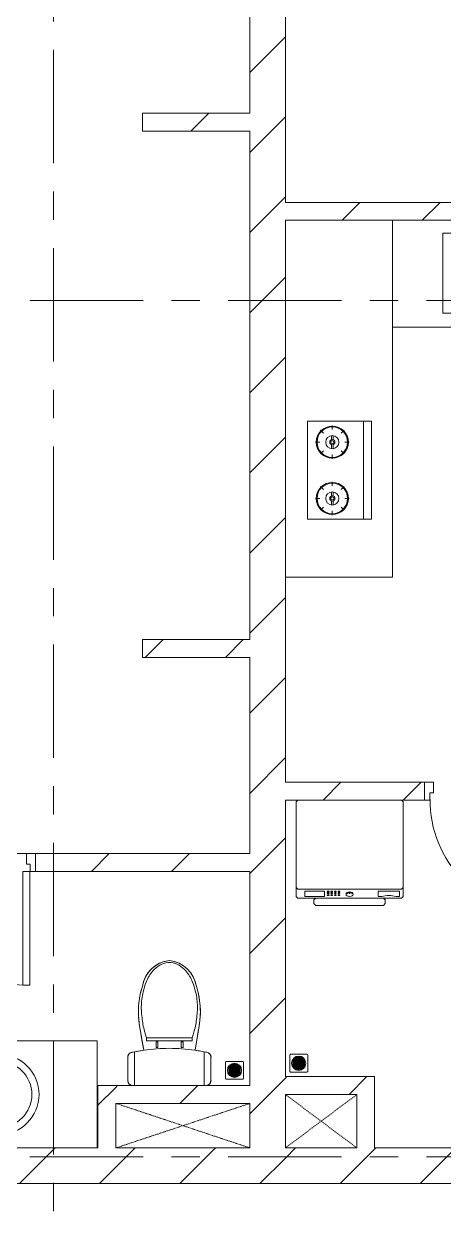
# Model space of a CAD drawing. Header units: millimetres. Extents: x -20144 to 117103, y -11426 to 48263.
# Drawn here: x 98886 to 101239, y 32568 to 39300 of the extents above; entities that cross this region are included whole.
import ezdxf

# ---------------------------------------------------------------- set-up
doc = ezdxf.new("R2010")
doc.units = ezdxf.units.MM
doc.linetypes.add('Dash_2_', pattern=[6.35, 3.175, -3.175])
doc.linetypes.add('Grid Line', pattern=[22.225, 12.7, -3.175, 3.175, -3.175])
for name, color, linetype, lineweight in [('A-DETL-GENF', 31, 'Continuous', 5), ('A-DETL-GENF-HDLN', 161, 'Dash_2_', 5), ('CUA', 31, 'Continuous', 9), ('HATCH-TUONG', 152, 'Continuous', 9), ('NET-CAT', 3, 'Continuous', 9), ('NET-THAY', 2, 'Continuous', 15), ('THIET BI', 44, 'Continuous', 5), ('THIET-BI', 44, 'Continuous', 5), ('TRUC', 225, 'Continuous', 5)]:
    doc.layers.add(name, color=color, linetype=linetype, lineweight=lineweight)
pattern_1 = [(45, (71000, 0), (-224.5064, 224.5064), [])]

# ---------------------------------------------------------------- blocks, each defined once
blk = doc.blocks.new('X-BEP - X-BEP-484492-MẶT BẰNG TẦNG 23')
at = {"layer": 'THIET BI'}
for p, q in [((0, 0), (0, -600)), ((0, -600), (0, 0)), ((2500, -600), (2500, 0)), ((2500, 0), (2500, -600)), ((281.5, -71.5), (281.5, -521.5)), ((1081.5, -71.5), (281.5, -71.5)), ((381.5, -121.5), (681.5, -121.5)), ((981.5, -121.5), (831.5, -121.5)), ((1081.5, -521.5), (1081.5, -71.5)), ((331.5, -421.5), (331.5, -171.5)), ((731.5, -171.5), (731.5, -421.5)), ((781.5, -171.5), (781.5, -421.5)), ((1031.5, -421.5), (1031.5, -171.5)), ((281.5, -521.5), (1081.5, -521.5)), ((681.5, -471.5), (381.5, -471.5)), ((831.5, -471.5), (981.5, -471.5)), ((0, -600), (2500, -600)), ((2500, -600), (0, -600))]:
    blk.add_line(p, q, dxfattribs=at)
for centre in [(669, -311.5), (844, -311.5)]:
    blk.add_circle(centre, 25, dxfattribs=at)
for centre, start, end in [((381.5, -171.5), 90, 180), ((681.5, -171.5), 360, 90), ((831.5, -171.5), 90, 180), ((981.5, -171.5), 360, 90), ((381.5, -421.5), 180, 270), ((681.5, -421.5), 270, 0), ((831.5, -421.5), 180, 270), ((981.5, -421.5), 270, 0)]:
    blk.add_arc(centre, 50, start, end, dxfattribs=at)
blk = doc.blocks.new('X-BEP - X-BEP-484346-MẶT BẰNG TẦNG 23')
at = {"layer": 'THIET BI'}
for p, q in [((2000, 0), (0.1, 0)), ((0.1, 0), (2000, 0)), ((2000, -600), (2000, 0)), ((2000, 0), (2000, -600)), ((1126.9, -117.4), (1676, -117.4)), ((1126.9, -475.7), (1126.9, -117.4)), ((1676, -117.4), (1676, -475.7)), ((1676, -162.4), (1126.9, -162.4)), ((1243.7, -266.8), (1243.7, -243.3)), ((1559.2, -266.8), (1559.2, -243.3)), ((1194.1, -287.3), (1177.5, -270.7)), ((1229.6, -332.9), (1207.1, -332.9)), ((1257.9, -332.9), (1280.4, -332.9)), ((1293.4, -287.3), (1309.9, -270.7)), ((1509.6, -287.3), (1493, -270.7)), ((1545, -332.9), (1522.5, -332.9)), ((1573.3, -332.9), (1595.8, -332.9)), ((1608.8, -287.3), (1625.4, -270.7)), ((1173.6, -336.9), (1150.1, -336.9)), ((1194.1, -386.6), (1177.5, -403.1)), ((1229.6, -341), (1207.1, -341)), ((1257.9, -341), (1280.4, -341)), ((1293.4, -386.6), (1309.9, -403.1)), ((1313.9, -336.9), (1337.3, -336.9)), ((1489, -336.9), (1465.6, -336.9)), ((1509.6, -386.6), (1493, -403.1)), ((1545, -341), (1522.5, -341)), ((1573.3, -341), (1595.8, -341)), ((1608.8, -386.6), (1625.4, -403.1)), ((1629.4, -336.9), (1652.8, -336.9)), ((1243.7, -407.1), (1243.7, -430.5)), ((1559.2, -407.1), (1559.2, -430.5)), ((1676, -475.7), (1126.9, -475.7))]:
    blk.add_line(p, q, dxfattribs=at)
for centre, radius in [((1243.7, -336.9), 90), ((1243.7, -336.9), 85.5), ((1559.2, -336.9), 90), ((1559.2, -336.9), 85.5), ((1243.7, -336.9), 36.9), ((1243.7, -336.9), 14.7), ((1243.7, -336.9), 8.24), ((1559.2, -336.9), 36.9), ((1559.2, -336.9), 14.7), ((1559.2, -336.9), 8.24)]:
    blk.add_circle(centre, radius, dxfattribs=at)
blk = doc.blocks.new('CUA WC - Type 1-374153-MẶT BẰNG TẦNG 23')
at = {"layer": 'CUA'}
for p, q in [((-217.5, 690.3), (-177.5, 690.3)), ((-217.5, 52.3), (-217.5, 690.3)), ((-177.5, 690.3), (-177.5, 52.3)), ((-177.5, 52.3), (-217.5, 52.3))]:
    blk.add_line(p, q, dxfattribs=at)
at = {"layer": 'CUA', "lineweight": 5}
for p, q in [((-218.5, 52.3), (-248.5, 52.3)), ((-248.5, 52.3), (-248.5, -47.7)), ((-218.5, 11.3), (-218.5, 52.3)), ((-198.5, 11.3), (-218.5, 11.3)), ((-198.5, -47.7), (-198.5, 11.3)), ((421.5, 11.3), (401.5, 11.3)), ((401.5, 11.3), (401.5, -47.7)), ((451.5, 52.3), (421.5, 52.3)), ((421.5, 52.3), (421.5, 11.3)), ((451.5, -47.7), (451.5, 52.3)), ((-248.5, -47.7), (-198.5, -47.7)), ((401.5, -47.7), (451.5, -47.7))]:
    blk.add_line(p, q, dxfattribs=at)
blk.add_arc((-217.5, 52.3), 638, 359.5, 90, dxfattribs=at)
blk = doc.blocks.new('X-MAY GIAT - X-MAY GIAT-397309-MẶT BẰNG TẦNG 23')
at = {"layer": 'THIET BI'}
for p, q in [((-290, 0), (-300, -10)), ((-300, -10), (-290, 0)), ((300, -10), (290, 0)), ((290, 0), (300, -10)), ((-300, -10), (-300, -540)), ((-300, -540), (-300, -10)), ((300, -540), (300, -10)), ((300, -10), (300, -540)), ((-300, -490), (-290, -500)), ((-290, -500), (290, -500)), ((-250, -510), (-250, -540)), ((-140, -510), (-250, -510)), ((-140, -540), (-140, -510)), ((-20, -530), (-20, -525)), ((0, -520), (0, -525)), ((20, -530), (20, -525)), ((160, -510), (280, -510)), ((160, -540), (160, -510)), ((280, -510), (280, -540)), ((290, -500), (300, -490)), ((-300, -540), (-290, -550)), ((-290, -550), (-300, -540)), ((-290, -550), (-190, -550)), ((-190, -550), (-290, -550)), ((-250, -540), (-140, -540)), ((-190, -550), (-200, -560)), ((-200, -560), (-190, -550)), ((-200, -560), (-200, -580)), ((-200, -580), (-200, -560)), ((-200, -580), (-190, -590)), ((-190, -590), (-200, -580)), ((190, -550), (-190, -550)), ((-190, -590), (190, -590)), ((190, -590), (-190, -590)), ((180, -540), (160, -540)), ((200, -560), (190, -550)), ((190, -550), (290, -550)), ((190, -550), (200, -560)), ((290, -550), (190, -550)), ((190, -590), (200, -580)), ((200, -580), (190, -590)), ((200, -580), (200, -560)), ((200, -560), (200, -580)), ((280, -540), (260, -540)), ((290, -550), (300, -540)), ((300, -540), (290, -550))]:
    blk.add_line(p, q, dxfattribs=at)
blk.add_arc((220, -697.5), 162.5, 75.74997, 104.25003, dxfattribs=at)
for centre, major_axis in [((-120, -512.5), (5, 0)), ((-120, -522.5), (5, 0)), ((-120, -532.5), (5, 0)), ((-100, -512.5), (5, 0)), ((-100, -522.5), (5, 0)), ((-100, -532.5), (5, 0)), ((-80, -512.5), (5, 0)), ((-80, -522.5), (5, 0)), ((-80, -532.5), (5, 0)), ((-60, -512.5), (-5, 0)), ((-60, -522.5), (-5, 0)), ((-60, -532.5), (-5, 0)), ((0, -530), (-20, 0))]:
    blk.add_ellipse(centre, major_axis=major_axis, ratio=0.5, dxfattribs=at)
blk.add_ellipse((0, -525), major_axis=(-20, 0), ratio=0.5, start_param=3.141593, end_param=6.283185, dxfattribs=at)
blk = doc.blocks.new('X-LA1 - X-LA-629886-MẶT BẰNG TẦNG 23')
at = {"layer": 'THIET-BI'}
for p, q in [((-550, 0), (-550, -600)), ((-550, -600), (-550, 0)), ((550, -600), (550, 0)), ((550, 0), (550, -600)), ((-550, -600), (550, -600)), ((550, -600), (-550, -600))]:
    blk.add_line(p, q, dxfattribs=at)
for radius in [225, 185, 17]:
    blk.add_circle((0, -300), radius, dxfattribs=at)
blk = doc.blocks.new('X-XI - X-XI-V67-MẶT BẰNG TẦNG 23')
at = {"layer": 'THIET-BI'}
for p, q in [((194.6, 0), (194.6, -186.1)), ((215, -2.1), (204.3, 0)), ((-230.6, -16.8), (-233.2, -33.2)), ((-233.2, -29), (-233.2, -157.9)), ((-233.2, -29), (-233.2, -157.9)), ((-233.2, -33.2), (-233.2, -45)), ((-233.2, -45), (-233.2, -157.9)), ((-227.9, -12.2), (-230.6, -16.8)), ((-222, -6.1), (-227.9, -12.2)), ((-212.4, -1.2), (-222, -6.1)), ((-204.3, 0), (-212.4, -1.2)), ((-194.6, 0), (-194.6, -185.7)), ((219.3, -4.2), (215, -2.1)), ((224.8, -8.5), (219.3, -4.2)), ((227.7, -12), (224.8, -8.5)), ((231.6, -19.3), (227.7, -12)), ((233.2, -29), (231.6, -19.3)), ((233.2, -157.9), (233.2, -29)), ((233.2, -157.9), (233.2, -29)), ((233.2, -157.9), (233.2, -29)), ((-233.2, -157.9), (-232.9, -162.1)), ((-232.9, -162.1), (-231, -169.1)), ((-231, -169.1), (-228, -174.5)), ((-228, -174.5), (-224.2, -178.9)), ((-224.2, -178.9), (-216.9, -183.9)), ((-216.9, -183.9), (-209.4, -186.4)), ((-209.4, -186.4), (-202.4, -187.7)), ((-202.4, -187.7), (-192, -189.7)), ((-192, -189.7), (-184.2, -191.1)), ((-184.2, -191.1), (-168, -193.8)), ((-168, -193.8), (-149.9, -196.6)), ((-143.8, -197.5), (-166.7, -335.2)), ((-143.8, -197.5), (-166.7, -335.2)), ((-149.9, -196.6), (-143.8, -197.5)), ((-143.8, -197.5), (-147.8, -221.1)), ((143.8, -197.5), (212.9, -185.5)), ((166.7, -335.2), (143.8, -197.5)), ((166.7, -335.2), (143.8, -197.5)), ((146.9, -216.1), (143.8, -197.5)), ((212.9, -185.5), (220.8, -181.7)), ((220.8, -181.7), (226.5, -176.5)), ((226.5, -176.5), (231.9, -166.7)), ((231.9, -166.7), (233.2, -157.9)), ((-155.3, -266.3), (-157.7, -280.9)), ((-147.8, -221.1), (-155.3, -266.3)), ((-127.7, -249.9), (127.7, -249.9)), ((-127.7, -267.8), (-127.7, -249.9)), ((-8.6, -267.8), (-127.7, -267.8)), ((-76.6, -213.5), (-66.1, -213.5)), ((-76.6, -245), (-76.6, -213.5)), ((-66.1, -245), (-76.6, -245)), ((-66.1, -213.5), (-66.1, -245)), ((127.7, -267.8), (-8.6, -267.8)), ((64, -213.5), (64, -245)), ((74.4, -213.5), (64, -213.5)), ((64, -245), (74.4, -245)), ((74.4, -245), (74.4, -213.5)), ((127.7, -249.9), (127.7, -267.8)), ((151.8, -245.3), (146.9, -216.1)), ((157.2, -277.8), (151.8, -245.3)), ((-164.6, -322), (-168.9, -349)), ((-161.5, -303.8), (-164.6, -322)), ((-157.7, -280.9), (-161.5, -303.8)), ((161.7, -304.9), (157.2, -277.8)), ((166.7, -335.2), (161.7, -304.9)), ((171.6, -371), (166.7, -335.2)), ((-172.5, -383), (-173.5, -402.2)), ((-173.5, -402.2), (-173.1, -436.1)), ((-171, -365.1), (-172.5, -383)), ((-168.9, -349), (-171, -365.1)), ((173.2, -395.8), (171.6, -371)), ((173.5, -426.5), (173.2, -395.8)), ((-173.1, -436.1), (-172.5, -446.5)), ((-172.5, -446.5), (-169.6, -474.8)), ((165.2, -502.3), (172.5, -446.5)), ((172.5, -446.5), (173.5, -426.5)), ((-169.6, -474.8), (-166.5, -495.3)), ((-166.5, -495.3), (-161.1, -520.9)), ((-161.1, -520.9), (-151.4, -555.9)), ((155.1, -543.7), (161.7, -518.5)), ((161.7, -518.5), (165.2, -502.3)), ((-151.4, -555.9), (-143.5, -587)), ((-143.5, -587), (-131.8, -612.8)), ((131.6, -613.2), (145.5, -581)), ((145.5, -581), (151.4, -555.9)), ((151.4, -555.9), (155.1, -543.7)), ((-131.8, -612.8), (-121.7, -628.9)), ((-121.7, -628.9), (-100.2, -653.8)), ((-100.2, -653.8), (-87.5, -664.8)), ((-87.5, -664.8), (-69.9, -676.9)), ((60.8, -681.9), (86, -665.9)), ((86, -665.9), (100.2, -653.8)), ((100.2, -653.8), (114.1, -638.9)), ((114.1, -638.9), (131.6, -613.2)), ((-69.9, -676.9), (-49.6, -687.2)), ((-49.6, -687.2), (-19.9, -696.9)), ((-19.9, -696.9), (0, -700.2)), ((0, -700.2), (34.6, -692.9)), ((34.6, -692.9), (60.8, -681.9))]:
    blk.add_line(p, q, dxfattribs=at)
for centre, radius, start, end in [((204.3, -29), 29, 360, 90), ((204.3, -29), 29, 0, 90), ((-204.3, -29), 29, 90, 180), ((-204.3, -29), 29, 90, 180), ((-204.3, -157.9), 29, 180, 259.85987), ((-204.3, -157.9), 29, 180, 259.85987), ((18.1, 960), 1168.8, 258.77622, 262.03475), ((18.1, 960), 1168.8, 258.77622, 262.03475), ((18.1, 960), 1168.8, 262.14467, 269.16333), ((-16, 957.7), 1166.4, 270.83748, 277.76826), ((-18.1, 960), 1168.8, 277.96525, 281.22378), ((-18.1, 960), 1168.8, 277.96525, 281.22378), ((204.3, -157.9), 29, 280.14013, 360), ((204.3, -157.9), 29, 280.14013, 0), ((287.1, -414.4), 460.7, 170.09406, 197.88556), ((287.1, -414.4), 460.7, 170.09406, 197.88556), ((-287.1, -414.4), 460.7, 342.11444, 9.90594), ((-287.1, -414.4), 460.7, 342.11444, 9.90594), ((18.2, -529.6), 171.6, 188.82666, 263.90979), ((18.2, -529.6), 171.6, 188.82666, 263.90979), ((-18.2, -529.6), 171.6, 276.09021, 351.17334), ((-18.2, -529.6), 171.6, 276.09021, 351.17334)]:
    blk.add_arc(centre, radius, start, end, dxfattribs=at)
for points in [[(-127.7, -267.8), (-143.4, -315.6), (-152.2, -364.8), (-160.3, -442.2), (-151, -516.8), (-129.6, -585.3), (-93.5, -652), (-37.5, -689.3), (-2.9, -689.4), (0, -689.4)], [(127.7, -267.8), (143.4, -315.6), (152.2, -364.8), (160.3, -442.2), (151, -516.8), (129.6, -585.3), (93.5, -652), (37.5, -689.3), (2.9, -689.4), (0, -689.4)]]:
    blk.add_open_spline(points, degree=3, knots=[12.724379, 12.724379, 12.724379, 12.724379, 75.096459, 151.912755, 228.70098, 282.501534, 351.034079, 439.49288, 447.51098, 447.51098, 447.51098, 447.51098], dxfattribs=at)
blk = doc.blocks.new('X-PHEU - X-PHEU-444926-MẶT BẰNG TẦNG 23')
at = {"layer": 'THIET-BI'}
for p, q in [((25, 29), (25, 121)), ((29, 125), (121, 125)), ((42.5, 90.5), (42.5, 59.5)), ((47.5, 51.8), (47.5, 98.2)), ((52.5, 103.1), (52.5, 46.9)), ((57.5, 43.5), (57.5, 106.5)), ((62.5, 108.8), (62.5, 41.2)), ((67.5, 39.8), (67.5, 110.2)), ((72.5, 110.9), (72.5, 78.1)), ((72.5, 71.9), (72.5, 39.1)), ((77.5, 78.1), (77.5, 110.9)), ((77.5, 39.1), (77.5, 71.9)), ((82.5, 110.2), (82.5, 39.8)), ((87.5, 41.2), (87.5, 108.8)), ((92.5, 106.5), (92.5, 43.5)), ((97.5, 46.9), (97.5, 103.1)), ((102.5, 98.2), (102.5, 51.8)), ((107.5, 59.5), (107.5, 90.5)), ((125, 121), (125, 29)), ((121, 25), (29, 25))]:
    blk.add_line(p, q, dxfattribs=at)
blk.add_circle((75, 75), 40, dxfattribs=at)
for centre, radius, start, end in [((29, 121), 4, 90, 180), ((75, 75), 36, 139.80824, 154.52563), ((75, 75), 36, 119.0853, 128.68219), ((75, 75), 36, 102.0247, 110.31751), ((75, 75), 4, 128.68219, 231.31781), ((75, 75), 36, 90, 93.98208), ((75, 75), 36, 86.01792, 90), ((75, 75), 4, 308.68219, 51.31781), ((75, 75), 36, 69.68249, 77.9753), ((75, 75), 36, 51.31781, 60.9147), ((75, 75), 36, 25.47437, 40.19176), ((121, 121), 4, 0, 90), ((29, 29), 4, 180, 270), ((75, 75), 36, 205.47437, 220.19176), ((75, 75), 36, 231.31781, 240.9147), ((75, 75), 36, 249.68249, 257.9753), ((75, 75), 36, 266.01792, 270), ((75, 75), 36, 270, 273.98208), ((75, 75), 36, 282.0247, 290.31751), ((75, 75), 36, 299.0853, 308.68219), ((75, 75), 36, 319.80824, 334.52563), ((121, 29), 4, 270, 360)]:
    blk.add_arc(centre, radius, start, end, dxfattribs=at)
blk = doc.blocks.new('Family2 - Family1 2-691888-MẶT BẰNG TẦNG 23')
at = {"layer": 'A-DETL-GENF'}
for p, q in [((750, 250), (0, 250)), ((0, 250), (0, 0)), ((750, 0), (750, 250)), ((0, 0), (750, 0))]:
    blk.add_line(p, q, dxfattribs=at)
at = {"layer": 'A-DETL-GENF-HDLN'}
for p, q in [((0, 250), (750, 0.8)), ((0, 0), (750, 249.2))]:
    blk.add_line(p, q, dxfattribs=at)
blk = doc.blocks.new('Family2 - Family1 2-692518-MẶT BẰNG TẦNG 23')
at = {"layer": 'A-DETL-GENF'}
for p, q in [((400, 300), (0, 300)), ((0, 300), (0, 0)), ((400, 0), (400, 300)), ((0, 0), (400, 0))]:
    blk.add_line(p, q, dxfattribs=at)
at = {"layer": 'A-DETL-GENF-HDLN'}
for p, q in [((0, 300), (400, 0.8)), ((0, 0), (400, 299.2))]:
    blk.add_line(p, q, dxfattribs=at)

msp = doc.modelspace()

# ---------------------------------------------------------------- hatches: boundary and pattern name
at = {"layer": 'HATCH-TUONG', "lineweight": 5}
h = msp.add_hatch(dxfattribs=at)
h.set_pattern_fill('FP_4', color=256, style=0, pattern_type=2)
h.set_pattern_definition(pattern_1)
h.paths.add_polyline_path([(100350.5, 32999.9), (100350.5, 42399.9), (100150.5, 42399.9), (100150.5, 32999.9)], flags=0)
h = msp.add_hatch(dxfattribs=at)
h.set_pattern_fill('FP_4', color=256, style=0, pattern_type=2)
h.set_pattern_definition(pattern_1)
h.paths.add_polyline_path([(100150.5, 38699.9), (100150.5, 38799.9), (99550.6, 38799.9), (99550.6, 38699.9)], flags=0)
h = msp.add_hatch(dxfattribs=at)
h.set_pattern_fill('FP_4', color=256, style=0, pattern_type=2)
h.set_pattern_definition(pattern_1)
h.paths.add_polyline_path([(103250.5, 38199.9), (103250.5, 38299.9), (100350.5, 38299.9), (100350.5, 38199.9), (102148.2, 38199.9)], flags=0)
h = msp.add_hatch(dxfattribs=at)
h.set_pattern_fill('FP_4', color=256, style=0, pattern_type=2)
h.set_pattern_definition(pattern_1)
h.paths.add_polyline_path([(100150.5, 35749.9), (100150.5, 35849.9), (99550.6, 35849.9), (99550.6, 35749.9), (100102.9, 35749.9)], flags=0)
h = msp.add_hatch(dxfattribs=at)
h.set_pattern_fill('FP_4', color=256, style=0, pattern_type=2)
h.set_pattern_definition(pattern_1)
h.paths.add_polyline_path([(102050.5, 34949.9), (102050.5, 35049.9), (101830.5, 35049.9), (101830.5, 34949.9), (101950.5, 34949.9)], flags=0)
h.paths.add_polyline_path([(101125.5, 34949.9), (101130.5, 34949.9), (101130.5, 35049.9), (100350.5, 35049.9), (100350.5, 34949.9)], flags=0)
h = msp.add_hatch(dxfattribs=at)
h.set_pattern_fill('FP_4', color=256, style=0, pattern_type=2)
h.set_pattern_definition(pattern_1)
h.paths.add_polyline_path([(100150.5, 34549.9), (100150.5, 34649.9), (98950.6, 34649.9), (98950.6, 34549.9), (100102.9, 34549.9)], flags=0)
h.paths.add_polyline_path([(98250.6, 34549.9), (98250.6, 34649.9), (95160.5, 34649.9), (95160.5, 34549.9), (98057.7, 34549.9)], flags=0)
h.paths.add_polyline_path([(94460.5, 34549.9), (94460.5, 34649.9), (94300.5, 34649.9), (94300.5, 34549.9), (94400.5, 34549.9)], flags=0)
h = msp.add_hatch(dxfattribs=at)
h.set_pattern_fill('FP_4', color=256, style=0, pattern_type=2)
h.set_pattern_definition(pattern_1)
h.paths.add_polyline_path([(100750.5, 33299.9), (100850.5, 33299.9), (100850.5, 33399.9), (100350.5, 33399.9), (100350.5, 33299.9)], flags=0)
h = msp.add_hatch(dxfattribs=at)
h.set_pattern_fill('FP_4', color=256, style=0, pattern_type=2)
h.set_pattern_definition(pattern_1)
h.paths.add_polyline_path([(99400.5, 32999.9), (99400.5, 33349.9), (99300.5, 33349.9), (99300.5, 32999.9)], flags=0)
h = msp.add_hatch(dxfattribs=at)
h.set_pattern_fill('FP_4', color=256, style=0, pattern_type=2)
h.set_pattern_definition(pattern_1)
h.paths.add_polyline_path([(100150.5, 33249.9), (100150.5, 33349.9), (99400.5, 33349.9), (99400.5, 33249.9), (100102.9, 33249.9)], flags=0)
h = msp.add_hatch(dxfattribs=at)
h.set_pattern_fill('FP_4', color=256, style=0, pattern_type=2)
h.set_pattern_definition(pattern_1)
h.paths.add_polyline_path([(100350.5, 32799.9), (100350.5, 32999.9), (95850.5, 32999.9), (95850.5, 32799.9), (100102.9, 32799.9)], flags=0)
h = msp.add_hatch(dxfattribs=at)
h.set_pattern_fill('FP_4', color=256, style=0, pattern_type=2)
h.set_pattern_definition(pattern_1)
h.paths.add_polyline_path([(102148.2, 32799.9), (102200.5, 32799.9), (102200.5, 32999.9), (100350.5, 32999.9), (100350.5, 32799.9), (100750.5, 32799.9)], flags=0)

# ---------------------------------------------------------------- linework, layer by layer
at = {"layer": 'NET-CAT', "lineweight": 15}
for p, q in [((100150.5, 42399.9), (100150.5, 38799.9)), ((100350.5, 38299.9), (100350.5, 42399.9)), ((100150.5, 38799.9), (99550.6, 38799.9)), ((99550.6, 38799.9), (99550.6, 38699.9)), ((99550.6, 38699.9), (100150.5, 38699.9)), ((100150.5, 38699.9), (100150.5, 35849.9)), ((103250.5, 38299.9), (100350.5, 38299.9)), ((100350.5, 38199.9), (103250.5, 38199.9)), ((100350.5, 35049.9), (100350.5, 38199.9)), ((100150.5, 35849.9), (99550.6, 35849.9)), ((99550.6, 35849.9), (99550.6, 35749.9)), ((99550.6, 35749.9), (100150.5, 35749.9)), ((100150.5, 35749.9), (100150.5, 34649.9)), ((101130.5, 35049.9), (100350.5, 35049.9)), ((101130.5, 34949.9), (101130.5, 35049.9)), ((100350.5, 34949.9), (101130.5, 34949.9)), ((100350.5, 33399.9), (100350.5, 34949.9)), ((100150.5, 34649.9), (98950.6, 34649.9)), ((98950.6, 34649.9), (98950.6, 34549.9)), ((98950.6, 34549.9), (100150.5, 34549.9)), ((100150.5, 34549.9), (100150.5, 33349.9)), ((100850.5, 33399.9), (100350.5, 33399.9)), ((100850.5, 33299.9), (100850.5, 33399.9)), ((99400.5, 33349.9), (99300.5, 33349.9)), ((99300.5, 33349.9), (99300.5, 32999.9)), ((100150.5, 33349.9), (99400.5, 33349.9)), ((100850.5, 32999.9), (100850.5, 33299.9)), ((99300.5, 32999.9), (97821.8, 32999.9)), ((101950.5, 32999.9), (100850.5, 32999.9)), ((95850.5, 32799.9), (100350.5, 32799.9)), ((100350.5, 32799.9), (102200.5, 32799.9))]:
    msp.add_line(p, q, dxfattribs=at)
at = {"layer": 'NET-THAY', "lineweight": 9}
msp.add_line((98300.6, 34649.9), (98900.6, 34649.9), dxfattribs=at)
at = {"layer": 'TRUC', "linetype": 'Grid Line', "ltscale": 50}
for p, q in [((99050.5, 43599.9), (99050.5, -7167.6)), ((114000.5, 37749.9), (58907.6, 37749.9)), ((114000.5, 32949.9), (58907.6, 32949.9))]:
    msp.add_line(p, q, dxfattribs=at)

# ---------------------------------------------------------------- block references
at = {"lineweight": 9}
for name, p, rotation in [('X-BEP - X-BEP-484346-MẶT BẰNG TẦNG 23', (100950.5, 38200), 270), ('CUA WC - Type 1-374153-MẶT BẰNG TẦNG 23', (101581.9, 35002.2), 180), ('CUA WC - Type 1-374153-MẶT BẰNG TẦNG 23', (98702, 34602.2), 180), ('X-XI - X-XI-V67-MẶT BẰNG TẦNG 23', (99700.6, 33349.9), 180), ('X-LA1 - X-LA-629886-MẶT BẰNG TẦNG 23', (98745.5, 32999.9), 180)]:
    msp.add_blockref(name, p, dxfattribs=dict(at, rotation=rotation))
for name, p in [('X-BEP - X-BEP-484492-MẶT BẰNG TẦNG 23', (100950.5, 38199.9)), ('X-MAY GIAT - X-MAY GIAT-397309-MẶT BẰNG TẦNG 23', (100710.5, 34949.9)), ('X-PHEU - X-PHEU-444926-MẶT BẰNG TẦNG 23', (100350.5, 33399.9)), ('X-PHEU - X-PHEU-444926-MẶT BẰNG TẦNG 23', (99990.5, 33359.9))]:
    msp.add_blockref(name, p, dxfattribs=at)
at = {"lineweight": 5}
for name, p in [('Family2 - Family1 2-692518-MẶT BẰNG TẦNG 23', (100350.5, 32999.9)), ('Family2 - Family1 2-691888-MẶT BẰNG TẦNG 23', (99400.5, 32999.9))]:
    msp.add_blockref(name, p, dxfattribs=at)

doc.saveas('drawing.dxf')
